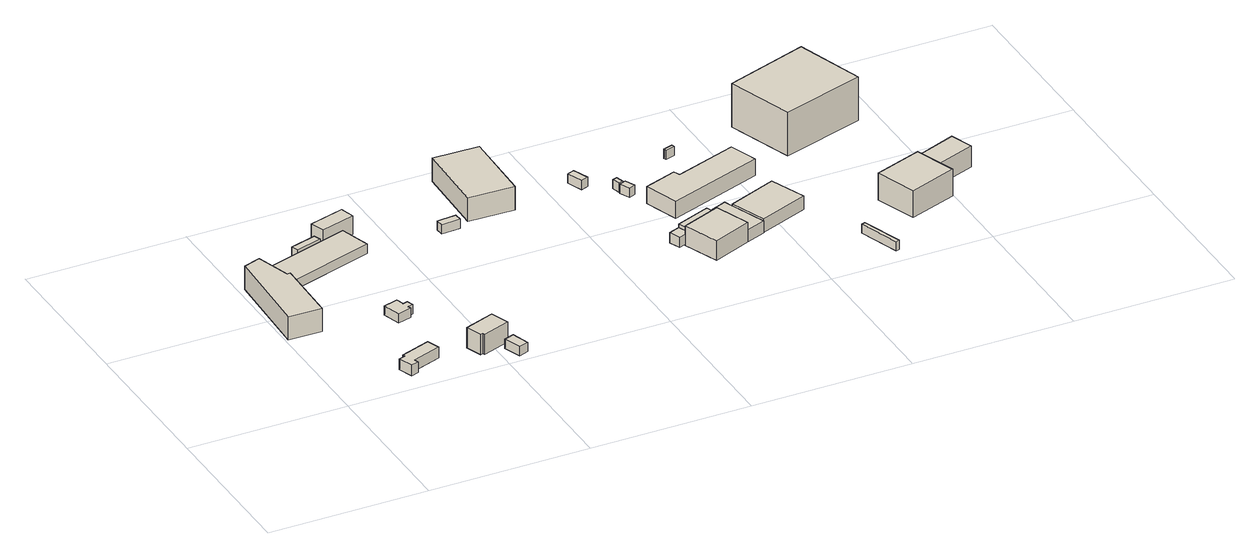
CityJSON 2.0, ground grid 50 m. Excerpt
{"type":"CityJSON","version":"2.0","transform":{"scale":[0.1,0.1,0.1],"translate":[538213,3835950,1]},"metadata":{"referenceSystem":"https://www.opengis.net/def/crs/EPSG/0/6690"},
"CityObjects":{
"building1":{"type":"Building","attributes":{"計測周辺長":78.69,"1/2500図郭":55,"区名":"此花区","町丁目名称":"北港２丁目","街区番号":3,"class":"3001","usage":"431","measuredHeight":7.5,"storeysAboveGround":1,"BuildingDetailAttribute.buildingRoofEdgeArea":284.62,"BuildingDetailAttribute.buildingStructureType":"610","BuildingDetailAttribute.buildingStructureOrgType":"2","BuildingDetailAttribute.detailedUsage":"1720","BuildingDetailAttribute.specifiedBuildingCoverageRate":0.6,"BuildingDetailAttribute.surveyYear":2017,"BuildingTsunamiRiskAttribute.description":"1","BuildingTsunamiRiskAttribute.rank":"2","BuildingTsunamiRiskAttribute.depth":1.38,"BuildingHighTideRiskAttribute.description":"1","BuildingHighTideRiskAttribute.rank":"3","BuildingHighTideRiskAttribute.depth":4,"BuildingIDAttribute.prefecture":"27","BuildingIDAttribute.city":"27104"},"geometry":[{"type":"Solid","lod":"1","boundaries":[[[[0,1,2,3,4,5]],[[4,6,7,5]],[[3,8,6,4]],[[2,9,8,3]],[[1,10,9,2]],[[0,11,10,1]],[[5,7,11,0]],[[6,8,9,10,11,7]]]]}]},
"building2":{"type":"Building","attributes":{"計測周辺長":35.28,"1/2500図郭":55,"区名":"此花区","町丁目名称":"北港２丁目","街区番号":3,"class":"3001","usage":"431","measuredHeight":3.5,"storeysAboveGround":1,"BuildingDetailAttribute.buildingRoofEdgeArea":52.71,"BuildingDetailAttribute.buildingStructureType":"610","BuildingDetailAttribute.buildingStructureOrgType":"2","BuildingDetailAttribute.detailedUsage":"1720","BuildingDetailAttribute.specifiedBuildingCoverageRate":0.6,"BuildingDetailAttribute.surveyYear":2017,"BuildingTsunamiRiskAttribute.description":"1","BuildingTsunamiRiskAttribute.rank":"1","BuildingTsunamiRiskAttribute.depth":0.25,"BuildingHighTideRiskAttribute.description":"1","BuildingHighTideRiskAttribute.rank":"3","BuildingHighTideRiskAttribute.depth":3.92,"BuildingIDAttribute.prefecture":"27","BuildingIDAttribute.city":"27104"},"geometry":[{"type":"Solid","lod":"1","boundaries":[[[[12,13,14,15,16,17,18,19]],[[18,20,21,19]],[[17,22,20,18]],[[16,23,22,17]],[[15,24,23,16]],[[14,25,24,15]],[[13,26,25,14]],[[12,27,26,13]],[[19,21,27,12]],[[20,22,23,24,25,26,27,21]]]]}]},
"building3":{"type":"Building","attributes":{"class":"3003","BuildingDetailAttribute.specifiedBuildingCoverageRate":0.6,"BuildingDetailAttribute.surveyYear":2017,"BuildingHighTideRiskAttribute.description":"1","BuildingHighTideRiskAttribute.rank":"3","BuildingHighTideRiskAttribute.depth":3.6,"BuildingIDAttribute.prefecture":"27","BuildingIDAttribute.city":"27104"},"geometry":[{"type":"Solid","lod":"1","boundaries":[[[[28,29,30,31,32,33,34,35]],[[34,36,37,35]],[[33,38,36,34]],[[32,39,38,33]],[[31,40,39,32]],[[30,41,40,31]],[[29,42,41,30]],[[28,43,42,29]],[[35,37,43,28]],[[36,38,39,40,41,42,43,37]]]]}]},
"building4":{"type":"Building","attributes":{"計測周辺長":81.8,"1/2500図郭":55,"区名":"此花区","町丁目名称":"北港２丁目","街区番号":3,"class":"3003","usage":"431","storeysAboveGround":1,"BuildingDetailAttribute.buildingRoofEdgeArea":306.69,"BuildingDetailAttribute.buildingStructureType":"610","BuildingDetailAttribute.buildingStructureOrgType":"2","BuildingDetailAttribute.detailedUsage":"1720","BuildingDetailAttribute.specifiedBuildingCoverageRate":0.6,"BuildingDetailAttribute.surveyYear":2017,"BuildingTsunamiRiskAttribute.description":"1","BuildingTsunamiRiskAttribute.rank":"1","BuildingTsunamiRiskAttribute.depth":0.09,"BuildingHighTideRiskAttribute.description":"1","BuildingHighTideRiskAttribute.rank":"3","BuildingHighTideRiskAttribute.depth":3.76,"BuildingIDAttribute.prefecture":"27","BuildingIDAttribute.city":"27104"},"geometry":[{"type":"Solid","lod":"1","boundaries":[[[[44,45,46,47]],[[46,48,49,47]],[[45,50,48,46]],[[44,51,50,45]],[[47,49,51,44]],[[48,50,51,49]]]]}]},
"building5":{"type":"Building","attributes":{"計測周辺長":21.85,"1/2500図郭":55,"区名":"此花区","町丁目名称":"北港２丁目","街区番号":3,"class":"3001","usage":"431","storeysAboveGround":1,"BuildingDetailAttribute.buildingRoofEdgeArea":20.25,"BuildingDetailAttribute.buildingStructureType":"610","BuildingDetailAttribute.buildingStructureOrgType":"2","BuildingDetailAttribute.detailedUsage":"1720","BuildingDetailAttribute.specifiedBuildingCoverageRate":0.6,"BuildingDetailAttribute.surveyYear":2017,"BuildingTsunamiRiskAttribute.description":"1","BuildingTsunamiRiskAttribute.rank":"1","BuildingTsunamiRiskAttribute.depth":0.03,"BuildingHighTideRiskAttribute.description":"1","BuildingHighTideRiskAttribute.rank":"3","BuildingHighTideRiskAttribute.depth":3.69,"BuildingIDAttribute.prefecture":"27","BuildingIDAttribute.city":"27104"},"geometry":[{"type":"Solid","lod":"1","boundaries":[[[[52,53,54,55]],[[54,56,57,55]],[[53,58,56,54]],[[52,59,58,53]],[[55,57,59,52]],[[56,58,59,57]]]]}]},
"building6":{"type":"Building","attributes":{"計測周辺長":32.26,"1/2500図郭":55,"区名":"此花区","町丁目名称":"北港２丁目","街区番号":3,"class":"3001","usage":"431","measuredHeight":6.7,"storeysAboveGround":2,"BuildingDetailAttribute.buildingRoofEdgeArea":60.5,"BuildingDetailAttribute.buildingStructureType":"610","BuildingDetailAttribute.buildingStructureOrgType":"2","BuildingDetailAttribute.detailedUsage":"1720","BuildingDetailAttribute.specifiedBuildingCoverageRate":0.6,"BuildingDetailAttribute.surveyYear":2017,"BuildingTsunamiRiskAttribute.description":"1","BuildingTsunamiRiskAttribute.rank":"1","BuildingTsunamiRiskAttribute.depth":0.4,"BuildingHighTideRiskAttribute.description":"1","BuildingHighTideRiskAttribute.rank":"3","BuildingHighTideRiskAttribute.depth":4.06,"BuildingIDAttribute.prefecture":"27","BuildingIDAttribute.city":"27104"},"geometry":[{"type":"Solid","lod":"1","boundaries":[[[[60,61,62,63,64,65]],[[64,66,67,65]],[[63,68,66,64]],[[62,69,68,63]],[[61,70,69,62]],[[60,71,70,61]],[[65,67,71,60]],[[66,68,69,70,71,67]]]]}]},
"building7":{"type":"Building","attributes":{"計測周辺長":18.05,"1/2500図郭":55,"区名":"此花区","町丁目名称":"北港２丁目","街区番号":3,"class":"3003","usage":"431","storeysAboveGround":1,"BuildingDetailAttribute.buildingRoofEdgeArea":18.72,"BuildingDetailAttribute.buildingStructureType":"610","BuildingDetailAttribute.buildingStructureOrgType":"2","BuildingDetailAttribute.detailedUsage":"1720","BuildingDetailAttribute.specifiedBuildingCoverageRate":0.6,"BuildingDetailAttribute.surveyYear":2017,"BuildingTsunamiRiskAttribute.description":"1","BuildingTsunamiRiskAttribute.rank":"1","BuildingTsunamiRiskAttribute.depth":0.4,"BuildingHighTideRiskAttribute.description":"1","BuildingHighTideRiskAttribute.rank":"3","BuildingHighTideRiskAttribute.depth":4.06,"BuildingIDAttribute.prefecture":"27","BuildingIDAttribute.city":"27104"},"geometry":[{"type":"Solid","lod":"1","boundaries":[[[[72,73,74,75]],[[74,76,77,75]],[[73,78,76,74]],[[72,79,78,73]],[[75,77,79,72]],[[76,78,79,77]]]]}]},
"building8":{"type":"Building","attributes":{"計測周辺長":31.98,"1/2500図郭":55,"区名":"此花区","町丁目名称":"北港２丁目","街区番号":3,"class":"3001","usage":"431","measuredHeight":6,"storeysAboveGround":2,"BuildingDetailAttribute.buildingRoofEdgeArea":53.06,"BuildingDetailAttribute.buildingStructureType":"610","BuildingDetailAttribute.buildingStructureOrgType":"2","BuildingDetailAttribute.detailedUsage":"1720","BuildingDetailAttribute.specifiedBuildingCoverageRate":0.6,"BuildingDetailAttribute.surveyYear":2017,"BuildingTsunamiRiskAttribute.description":"1","BuildingTsunamiRiskAttribute.rank":"1","BuildingTsunamiRiskAttribute.depth":0.24,"BuildingHighTideRiskAttribute.description":"1","BuildingHighTideRiskAttribute.rank":"3","BuildingHighTideRiskAttribute.depth":3.91,"BuildingIDAttribute.prefecture":"27","BuildingIDAttribute.city":"27104"},"geometry":[{"type":"Solid","lod":"1","boundaries":[[[[80,81,82,83]],[[82,84,85,83]],[[81,86,84,82]],[[80,87,86,81]],[[83,85,87,80]],[[84,86,87,85]]]]}]},
"building9":{"type":"Building","attributes":{"計測周辺長":16.85,"1/2500図郭":55,"区名":"此花区","町丁目名称":"北港２丁目","街区番号":3,"class":"3001","usage":"431","storeysAboveGround":1,"BuildingDetailAttribute.buildingRoofEdgeArea":14.67,"BuildingDetailAttribute.buildingStructureType":"610","BuildingDetailAttribute.buildingStructureOrgType":"2","BuildingDetailAttribute.detailedUsage":"1720","BuildingDetailAttribute.specifiedBuildingCoverageRate":0.6,"BuildingDetailAttribute.surveyYear":2017,"BuildingHighTideRiskAttribute.description":"1","BuildingHighTideRiskAttribute.rank":"2","BuildingHighTideRiskAttribute.depth":2.84,"BuildingIDAttribute.prefecture":"27","BuildingIDAttribute.city":"27104"},"geometry":[{"type":"Solid","lod":"1","boundaries":[[[[88,89,90,91]],[[90,92,93,91]],[[89,94,92,90]],[[88,95,94,89]],[[91,93,95,88]],[[92,94,95,93]]]]}]},
"building10":{"type":"Building","attributes":{"計測周辺長":75.48,"1/2500図郭":55,"区名":"此花区","町丁目名称":"北港２丁目","街区番号":3,"class":"3001","usage":"431","measuredHeight":7.8,"storeysAboveGround":1,"BuildingDetailAttribute.buildingRoofEdgeArea":335.66,"BuildingDetailAttribute.buildingStructureType":"610","BuildingDetailAttribute.buildingStructureOrgType":"2","BuildingDetailAttribute.detailedUsage":"1720","BuildingDetailAttribute.specifiedBuildingCoverageRate":0.6,"BuildingDetailAttribute.surveyYear":2017,"BuildingTsunamiRiskAttribute.description":"1","BuildingTsunamiRiskAttribute.rank":"1","BuildingTsunamiRiskAttribute.depth":0.02,"BuildingHighTideRiskAttribute.description":"1","BuildingHighTideRiskAttribute.rank":"3","BuildingHighTideRiskAttribute.depth":3.07,"BuildingIDAttribute.prefecture":"27","BuildingIDAttribute.city":"27104"},"geometry":[{"type":"Solid","lod":"1","boundaries":[[[[96,97,98,99]],[[98,100,101,99]],[[97,102,100,98]],[[96,103,102,97]],[[99,101,103,96]],[[100,102,103,101]]]]}]},
"building11":{"type":"Building","attributes":{"class":"3001","measuredHeight":3.3,"BuildingDetailAttribute.specifiedBuildingCoverageRate":0.6,"BuildingDetailAttribute.surveyYear":2017,"BuildingTsunamiRiskAttribute.description":"1","BuildingTsunamiRiskAttribute.rank":"1","BuildingTsunamiRiskAttribute.depth":0.44,"BuildingHighTideRiskAttribute.description":"1","BuildingHighTideRiskAttribute.rank":"3","BuildingHighTideRiskAttribute.depth":4.08,"BuildingIDAttribute.prefecture":"27","BuildingIDAttribute.city":"27104"},"geometry":[{"type":"Solid","lod":"1","boundaries":[[[[104,105,106,107,108]],[[107,109,110,108]],[[106,111,109,107]],[[105,112,111,106]],[[104,113,112,105]],[[108,110,113,104]],[[109,111,112,113,110]]]]}]},
"building12":{"type":"Building","attributes":{"class":"3001","BuildingDetailAttribute.specifiedBuildingCoverageRate":0.6,"BuildingDetailAttribute.surveyYear":2017,"BuildingTsunamiRiskAttribute.description":"1","BuildingTsunamiRiskAttribute.rank":"1","BuildingTsunamiRiskAttribute.depth":0.49,"BuildingHighTideRiskAttribute.description":"1","BuildingHighTideRiskAttribute.rank":"3","BuildingHighTideRiskAttribute.depth":4.14,"BuildingIDAttribute.prefecture":"27","BuildingIDAttribute.city":"27104"},"geometry":[{"type":"Solid","lod":"1","boundaries":[[[[114,115,116,117]],[[116,118,119,117]],[[115,120,118,116]],[[114,121,120,115]],[[117,119,121,114]],[[118,120,121,119]]]]}]},
"building13":{"type":"Building","attributes":{"class":"3003","BuildingDetailAttribute.specifiedBuildingCoverageRate":0.6,"BuildingDetailAttribute.surveyYear":2017,"BuildingTsunamiRiskAttribute.description":"1","BuildingTsunamiRiskAttribute.rank":"2","BuildingTsunamiRiskAttribute.depth":0.61,"BuildingHighTideRiskAttribute.description":"1","BuildingHighTideRiskAttribute.rank":"3","BuildingHighTideRiskAttribute.depth":4.26,"BuildingIDAttribute.prefecture":"27","BuildingIDAttribute.city":"27104"},"geometry":[{"type":"Solid","lod":"1","boundaries":[[[[122,123,124,125]],[[124,126,127,125]],[[123,128,126,124]],[[122,129,128,123]],[[125,127,129,122]],[[126,128,129,127]]]]}]},
"building14":{"type":"Building","attributes":{"class":"3003","BuildingDetailAttribute.specifiedBuildingCoverageRate":0.6,"BuildingDetailAttribute.surveyYear":2017,"BuildingTsunamiRiskAttribute.description":"1","BuildingTsunamiRiskAttribute.rank":"2","BuildingTsunamiRiskAttribute.depth":0.61,"BuildingHighTideRiskAttribute.description":"1","BuildingHighTideRiskAttribute.rank":"3","BuildingHighTideRiskAttribute.depth":4.26,"BuildingIDAttribute.prefecture":"27","BuildingIDAttribute.city":"27104"},"geometry":[{"type":"Solid","lod":"1","boundaries":[[[[130,131,132,133]],[[132,134,135,133]],[[131,136,134,132]],[[130,137,136,131]],[[133,135,137,130]],[[134,136,137,135]]]]}]},
"building15":{"type":"Building","attributes":{"class":"3001","measuredHeight":6.4,"BuildingDetailAttribute.specifiedBuildingCoverageRate":0.6,"BuildingDetailAttribute.surveyYear":2017,"BuildingTsunamiRiskAttribute.description":"1","BuildingTsunamiRiskAttribute.rank":"1","BuildingTsunamiRiskAttribute.depth":0.35,"BuildingHighTideRiskAttribute.description":"1","BuildingHighTideRiskAttribute.rank":"3","BuildingHighTideRiskAttribute.depth":3.98,"BuildingIDAttribute.prefecture":"27","BuildingIDAttribute.city":"27104"},"geometry":[{"type":"Solid","lod":"1","boundaries":[[[[138,139,140,141,142]],[[141,143,144,142]],[[140,145,143,141]],[[139,146,145,140]],[[138,147,146,139]],[[142,144,147,138]],[[143,145,146,147,144]]]]}]},
"building16":{"type":"Building","attributes":{"class":"3001","measuredHeight":4.7,"BuildingDetailAttribute.specifiedBuildingCoverageRate":0.6,"BuildingDetailAttribute.surveyYear":2017,"BuildingTsunamiRiskAttribute.description":"1","BuildingTsunamiRiskAttribute.rank":"1","BuildingTsunamiRiskAttribute.depth":0.35,"BuildingHighTideRiskAttribute.description":"1","BuildingHighTideRiskAttribute.rank":"3","BuildingHighTideRiskAttribute.depth":3.98,"BuildingIDAttribute.prefecture":"27","BuildingIDAttribute.city":"27104"},"geometry":[{"type":"Solid","lod":"1","boundaries":[[[[141,148,149,150,142]],[[150,151,152,142]],[[149,153,151,150]],[[148,154,153,149]],[[141,155,154,148]],[[142,152,155,141]],[[151,153,154,155,152]]]]}]},
"building17":{"type":"Building","attributes":{"class":"3001","measuredHeight":3.9,"BuildingDetailAttribute.specifiedBuildingCoverageRate":0.6,"BuildingDetailAttribute.surveyYear":2017,"BuildingTsunamiRiskAttribute.description":"1","BuildingTsunamiRiskAttribute.rank":"1","BuildingTsunamiRiskAttribute.depth":0.37,"BuildingHighTideRiskAttribute.description":"1","BuildingHighTideRiskAttribute.rank":"3","BuildingHighTideRiskAttribute.depth":4,"BuildingIDAttribute.prefecture":"27","BuildingIDAttribute.city":"27104"},"geometry":[{"type":"Solid","lod":"1","boundaries":[[[[156,157,158,138,142,150]],[[142,159,160,150]],[[138,161,159,142]],[[158,162,161,138]],[[157,163,162,158]],[[156,164,163,157]],[[150,160,164,156]],[[159,161,162,163,164,160]]]]}]},
"building18":{"type":"Building","attributes":{"計測周辺長":85.7,"1/2500図郭":55,"区名":"此花区","町丁目名称":"北港２丁目","街区番号":3,"class":"3001","usage":"431","measuredHeight":5.4,"storeysAboveGround":1,"BuildingDetailAttribute.buildingRoofEdgeArea":314.62,"BuildingDetailAttribute.buildingStructureType":"610","BuildingDetailAttribute.buildingStructureOrgType":"2","BuildingDetailAttribute.detailedUsage":"1720","BuildingDetailAttribute.specifiedBuildingCoverageRate":0.6,"BuildingDetailAttribute.surveyYear":2017,"BuildingTsunamiRiskAttribute.description":"1","BuildingTsunamiRiskAttribute.rank":"2","BuildingTsunamiRiskAttribute.depth":0.7,"BuildingHighTideRiskAttribute.description":"1","BuildingHighTideRiskAttribute.rank":"3","BuildingHighTideRiskAttribute.depth":4.35,"BuildingIDAttribute.prefecture":"27","BuildingIDAttribute.city":"27104"},"geometry":[{"type":"Solid","lod":"1","boundaries":[[[[165,166,167,168,169,170]],[[169,171,172,170]],[[168,173,171,169]],[[167,174,173,168]],[[166,175,174,167]],[[165,176,175,166]],[[170,172,176,165]],[[171,173,174,175,176,172]]]]}]},
"building19":{"type":"Building","attributes":{"計測周辺長":56.54,"1/2500図郭":55,"区名":"此花区","町丁目名称":"北港２丁目","街区番号":3,"class":"3001","usage":"401","measuredHeight":4.4,"storeysAboveGround":1,"BuildingDetailAttribute.buildingRoofEdgeArea":194.54,"BuildingDetailAttribute.buildingStructureType":"610","BuildingDetailAttribute.buildingStructureOrgType":"2","BuildingDetailAttribute.detailedUsage":"1310","BuildingDetailAttribute.specifiedBuildingCoverageRate":0.6,"BuildingDetailAttribute.surveyYear":2017,"BuildingTsunamiRiskAttribute.description":"1","BuildingTsunamiRiskAttribute.rank":"1","BuildingTsunamiRiskAttribute.depth":0.47,"BuildingHighTideRiskAttribute.description":"1","BuildingHighTideRiskAttribute.rank":"3","BuildingHighTideRiskAttribute.depth":4.1,"BuildingIDAttribute.prefecture":"27","BuildingIDAttribute.city":"27104"},"geometry":[{"type":"Solid","lod":"1","boundaries":[[[[177,178,179,180]],[[179,181,182,180]],[[178,183,181,179]],[[177,184,183,178]],[[180,182,184,177]],[[181,183,184,182]]]]}]},
"building20":{"type":"Building","attributes":{"class":"3001","BuildingDetailAttribute.specifiedBuildingCoverageRate":0.6,"BuildingDetailAttribute.surveyYear":2017,"BuildingTsunamiRiskAttribute.description":"1","BuildingTsunamiRiskAttribute.rank":"2","BuildingTsunamiRiskAttribute.depth":1.09,"BuildingHighTideRiskAttribute.description":"1","BuildingHighTideRiskAttribute.rank":"3","BuildingHighTideRiskAttribute.depth":4.74,"BuildingIDAttribute.prefecture":"27","BuildingIDAttribute.city":"27104"},"geometry":[{"type":"Solid","lod":"1","boundaries":[[[[185,186,187,188]],[[187,189,190,188]],[[186,191,189,187]],[[185,192,191,186]],[[188,190,192,185]],[[189,191,192,190]]]]}]},
"building21":{"type":"Building","attributes":{"class":"3003","BuildingDetailAttribute.specifiedBuildingCoverageRate":0.6,"BuildingDetailAttribute.surveyYear":2017,"BuildingTsunamiRiskAttribute.description":"1","BuildingTsunamiRiskAttribute.rank":"2","BuildingTsunamiRiskAttribute.depth":0.96,"BuildingHighTideRiskAttribute.description":"1","BuildingHighTideRiskAttribute.rank":"3","BuildingHighTideRiskAttribute.depth":4.59,"BuildingIDAttribute.prefecture":"27","BuildingIDAttribute.city":"27104"},"geometry":[{"type":"Solid","lod":"1","boundaries":[[[[193,194,195,196]],[[195,197,198,196]],[[194,199,197,195]],[[193,200,199,194]],[[196,198,200,193]],[[197,199,200,198]]]]}]},
"building22":{"type":"Building","attributes":{"計測周辺長":58.65,"1/2500図郭":55,"区名":"此花区","町丁目名称":"北港２丁目","街区番号":2,"class":"3003","usage":"431","measuredHeight":8.8,"storeysAboveGround":1,"BuildingDetailAttribute.buildingRoofEdgeArea":213.61,"BuildingDetailAttribute.buildingStructureType":"610","BuildingDetailAttribute.buildingStructureOrgType":"2","BuildingDetailAttribute.detailedUsage":"1720","BuildingDetailAttribute.specifiedBuildingCoverageRate":0.6,"BuildingDetailAttribute.surveyYear":2017,"BuildingTsunamiRiskAttribute.description":"1","BuildingTsunamiRiskAttribute.rank":"2","BuildingTsunamiRiskAttribute.depth":0.85,"BuildingHighTideRiskAttribute.description":"1","BuildingHighTideRiskAttribute.rank":"3","BuildingHighTideRiskAttribute.depth":4.48,"BuildingIDAttribute.prefecture":"27","BuildingIDAttribute.city":"27104"},"geometry":[{"type":"Solid","lod":"1","boundaries":[[[[201,202,203,204]],[[203,205,206,204]],[[202,207,205,203]],[[201,208,207,202]],[[204,206,208,201]],[[205,207,208,206]]]]}]},
"building23":{"type":"Building","attributes":{"計測周辺長":98.84,"1/2500図郭":55,"区名":"此花区","町丁目名称":"北港２丁目","街区番号":2,"class":"3001","usage":"441","measuredHeight":14.2,"storeysAboveGround":2,"BuildingDetailAttribute.buildingRoofEdgeArea":604.1,"BuildingDetailAttribute.buildingStructureType":"610","BuildingDetailAttribute.buildingStructureOrgType":"2","BuildingDetailAttribute.detailedUsage":"1510","BuildingDetailAttribute.specifiedBuildingCoverageRate":0.6,"BuildingDetailAttribute.surveyYear":2017,"BuildingTsunamiRiskAttribute.description":"1","BuildingTsunamiRiskAttribute.rank":"2","BuildingTsunamiRiskAttribute.depth":1.42,"BuildingHighTideRiskAttribute.description":"1","BuildingHighTideRiskAttribute.rank":"4","BuildingHighTideRiskAttribute.depth":5.07,"BuildingIDAttribute.prefecture":"27","BuildingIDAttribute.city":"27104"},"geometry":[{"type":"Solid","lod":"1","boundaries":[[[[209,210,211,212]],[[211,213,214,212]],[[210,215,213,211]],[[209,216,215,210]],[[212,214,216,209]],[[213,215,216,214]]]]}]},
"building24":{"type":"Building","attributes":{"class":"3001","measuredHeight":6.9,"BuildingDetailAttribute.specifiedBuildingCoverageRate":0.6,"BuildingDetailAttribute.surveyYear":2017,"BuildingTsunamiRiskAttribute.description":"1","BuildingTsunamiRiskAttribute.rank":"2","BuildingTsunamiRiskAttribute.depth":0.77,"BuildingHighTideRiskAttribute.description":"1","BuildingHighTideRiskAttribute.rank":"3","BuildingHighTideRiskAttribute.depth":4.4,"BuildingIDAttribute.prefecture":"27","BuildingIDAttribute.city":"27104"},"geometry":[{"type":"Solid","lod":"1","boundaries":[[[[217,218,219,220]],[[219,221,222,220]],[[218,223,221,219]],[[217,224,223,218]],[[220,222,224,217]],[[221,223,224,222]]]]}]}
},
"vertices":[
[1,372,11],[14,667,11],[68,686,11],[101,578,11],[111,579,11],[106,371,11],[111,579,86],[106,371,86],[101,578,86],[68,686,86],[14,667,86],[1,372,86],
[206,93,12],[226,100,12],[223,107,12],[317,140,12],[331,100,12],[241,69,12],[246,56,12],[222,48,12],[246,56,47],[222,48,47],[241,69,47],[331,100,47],[317,140,47],[223,107,47],[226,100,47],[206,93,47],
[297,367,14],[342,380,14],[349,354,14],[364,359,14],[370,338,14],[354,334,14],[357,323,14],[313,311,14],[357,323,44],[313,311,44],[354,334,44],[370,338,44],[364,359,44],[349,354,44],[342,380,44],[297,367,44],
[75,683,15],[372,774,15],[400,679,15],[104,588,15],[400,679,45],[104,588,45],[372,774,45],[75,683,45],
[207,762,13],[289,785,13],[297,763,13],[215,740,13],[297,763,43],[215,740,43],[289,785,43],[207,762,43],
[451,67,11],[444,64,11],[426,114,11],[520,148,11],[541,90,11],[454,60,11],[541,90,77],[454,60,77],[520,148,77],[426,114,77],[444,64,77],[451,67,77],
[519,64,11],[550,75,11],[568,20,11],[538,10,11],[568,20,41],[538,10,41],[550,75,41],[519,64,41],
[289,805,12],[399,836,12],[412,791,12],[304,760,12],[412,791,72],[304,760,72],[399,836,72],[289,805,72],
[624,693,21],[684,697,21],[685,673,21],[626,669,21],[685,673,51],[626,669,51],[684,697,51],[624,693,51],
[721,697,20],[728,930,20],[872,926,20],[865,692,20],[872,926,97],[865,692,97],[728,930,97],[721,697,97],
[1213,334,9],[1193,326,9],[1179,361,9],[1214,375,9],[1228,339,9],[1214,375,42],[1228,339,42],[1179,361,42],[1193,326,42],[1213,334,42],
[1065,766,12],[1088,775,12],[1107,726,12],[1084,717,12],[1107,726,42],[1084,717,42],[1088,775,42],[1065,766,42],
[1167,689,8],[1181,693,8],[1188,669,8],[1174,664,8],[1188,669,38],[1174,664,38],[1181,693,38],[1167,689,38],
[1174,660,7],[1195,669,7],[1209,636,7],[1188,627,7],[1209,636,37],[1188,627,37],[1195,669,37],[1174,660,37],
[1377,272,6],[1256,224,6],[1213,334,6],[1228,339,6],[1335,381,6],[1228,339,70],[1335,381,70],[1213,334,70],[1256,224,70],[1377,272,70],
[1214,375,6],[1321,416,6],[1324,409,6],[1324,409,53],[1335,381,53],[1321,416,53],[1214,375,53],[1228,339,53],
[1385,433,6],[1396,406,6],[1438,295,6],[1335,381,45],[1324,409,45],[1377,272,45],[1438,295,45],[1396,406,45],[1385,433,45],
[1219,583,4],[1321,619,4],[1329,599,4],[1523,666,4],[1554,579,4],[1255,476,4],[1554,579,59],[1255,476,59],[1523,666,59],[1329,599,59],[1321,619,59],[1219,583,59],
[1548,466,7],[1592,356,7],[1438,295,7],[1396,406,7],[1438,295,51],[1396,406,51],[1592,356,51],[1548,466,51],
[1369,776,3],[1399,786,3],[1402,777,3],[1372,767,3],[1402,777,33],[1372,767,33],[1399,786,33],[1369,776,33],
[1681,174,5],[1692,177,5],[1735,51,5],[1724,47,5],[1735,51,35],[1724,47,35],[1692,177,35],[1681,174,35],
[1800,311,5],[1949,364,5],[1994,237,5],[1845,184,5],[1994,237,92],[1845,184,92],[1949,364,92],[1800,311,92],
[1613,843,1],[1872,931,1],[1942,717,1],[1683,637,1],[1942,717,143],[1683,637,143],[1872,931,143],[1613,843,143],
[1964,375,5],[2084,420,5],[2109,351,5],[1989,306,5],[2109,351,74],[1989,306,74],[2084,420,74],[1964,375,74]
]}
